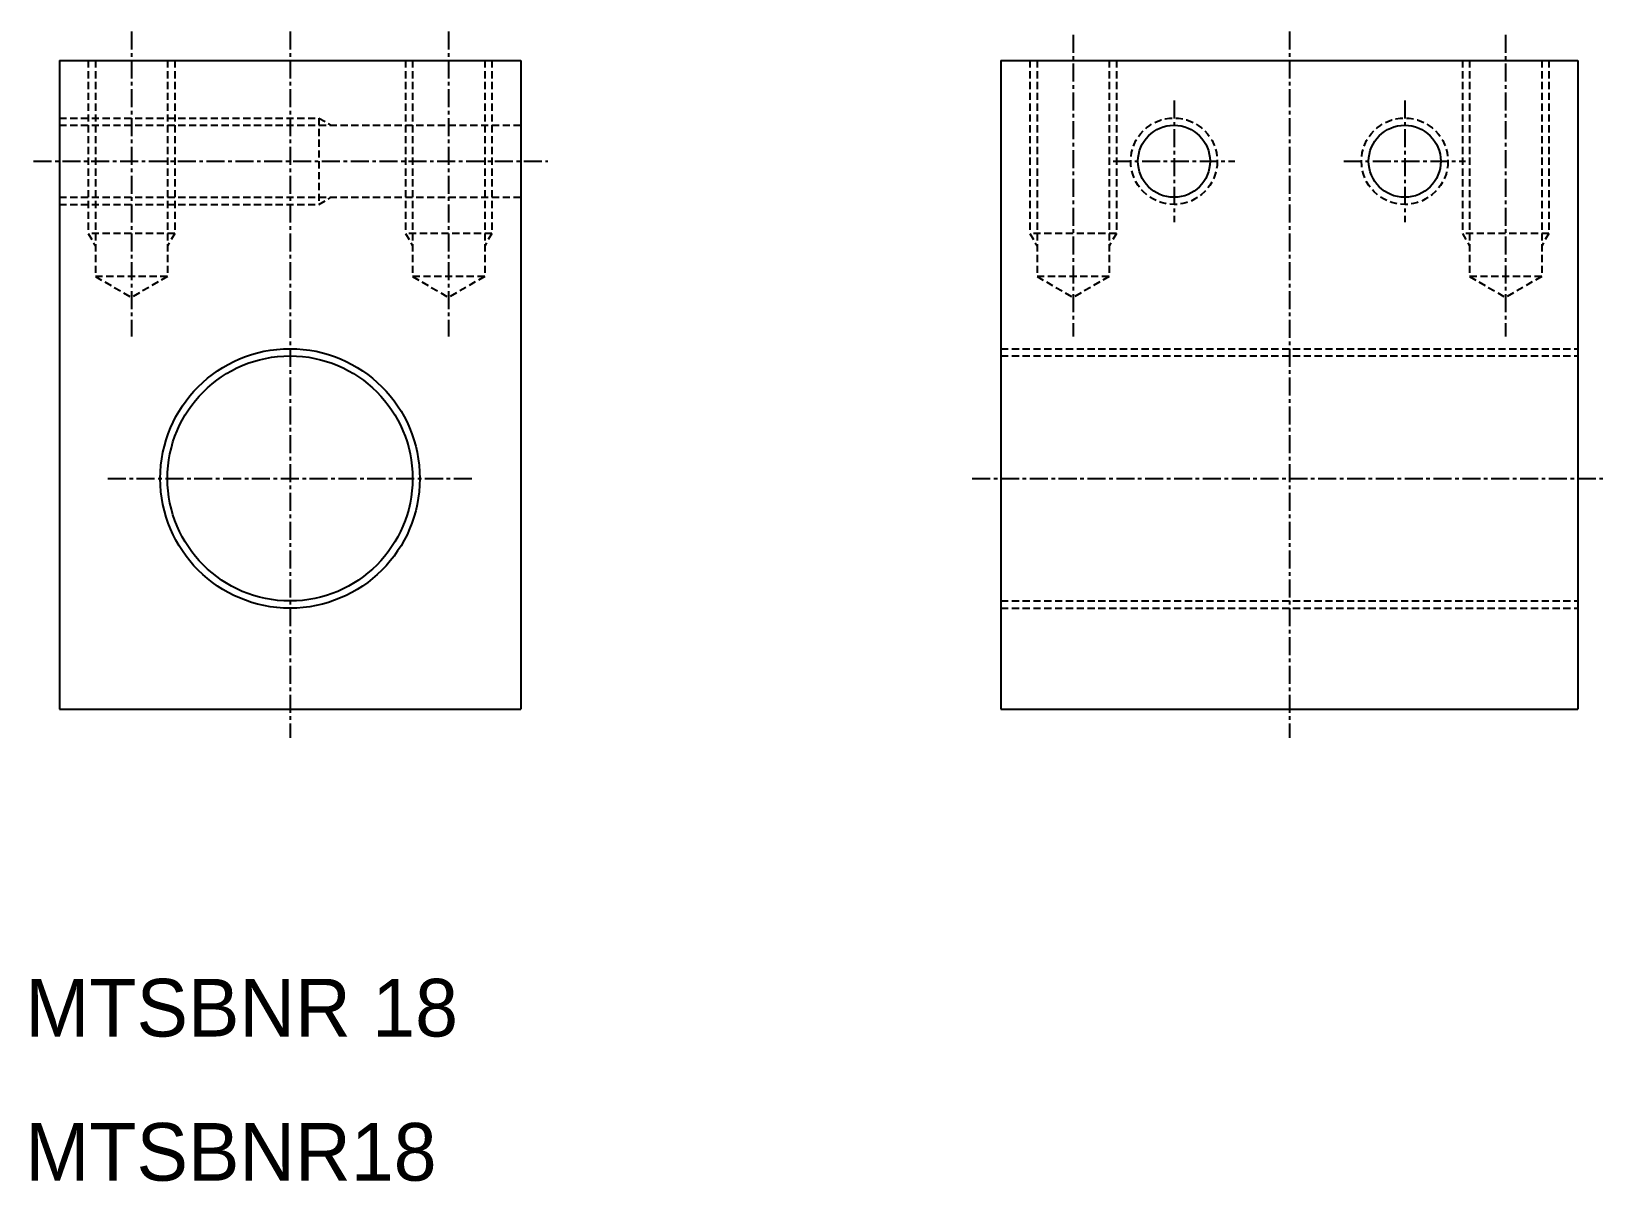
# Model space of a CAD drawing. Extents: x 10 to 120, y 10 to 90.
import ezdxf

# ---------------------------------------------------------------- set-up
doc = ezdxf.new("R2010")
doc.units = 0
doc.linetypes.add('CENTER', pattern=[2, 1.25, -0.25, 0.25, -0.25])
doc.linetypes.add('DASHED', pattern=[0.75, 0.5, -0.25])
doc.layers.get('0').update_dxf_attribs({"linetype": 'CONTINUOUS'})
doc.layers.add('CENTER', color=1, linetype='CENTER')

msp = doc.modelspace()

# ---------------------------------------------------------------- linework, layer by layer
at = {"color": 7, "linetype": 'CONTINUOUS'}
for p, q in [((12.37, 87.71), (44.37, 87.71)), ((12.37, 87.71), (12.37, 42.71)), ((44.37, 87.71), (44.37, 42.71)), ((77.68, 87.71), (117.68, 87.71)), ((77.68, 87.71), (77.68, 42.71)), ((117.68, 87.71), (117.68, 42.71)), ((12.37, 42.71), (44.37, 42.71)), ((77.68, 42.71), (117.68, 42.71))]:
    msp.add_line(p, q, dxfattribs=at)
at = {"color": 3, "linetype": 'DASHED'}
for p, q in [((14.37, 87.71), (14.37, 75.71)), ((14.87, 87.71), (14.87, 72.71)), ((19.87, 87.71), (19.87, 72.71)), ((20.37, 87.71), (20.37, 75.71)), ((36.37, 87.71), (36.37, 75.71)), ((36.87, 87.71), (36.87, 72.71)), ((41.87, 87.71), (41.87, 72.71)), ((42.37, 87.71), (42.37, 75.71)), ((79.68, 87.71), (79.68, 75.71)), ((80.18, 87.71), (80.18, 72.71)), ((85.18, 87.71), (85.18, 72.71)), ((85.68, 87.71), (85.68, 75.71)), ((109.68, 87.71), (109.68, 75.71)), ((110.18, 87.71), (110.18, 72.71)), ((115.18, 87.71), (115.18, 72.71)), ((115.68, 87.71), (115.68, 75.71)), ((12.37, 83.71), (30.37, 83.71)), ((12.37, 83.21), (44.37, 83.21)), ((30.37, 83.71), (30.37, 77.71)), ((30.37, 83.71), (31.23, 83.21)), ((12.37, 78.21), (44.37, 78.21)), ((12.37, 77.71), (30.37, 77.71)), ((30.37, 77.71), (31.23, 78.21)), ((20.37, 75.71), (14.37, 75.71)), ((14.37, 75.71), (14.87, 74.85)), ((20.37, 75.71), (19.87, 74.85)), ((42.37, 75.71), (36.37, 75.71)), ((36.37, 75.71), (36.87, 74.85)), ((42.37, 75.71), (41.87, 74.85)), ((85.68, 75.71), (79.68, 75.71)), ((79.68, 75.71), (80.18, 74.85)), ((85.68, 75.71), (85.18, 74.85)), ((115.68, 75.71), (109.68, 75.71)), ((109.68, 75.71), (110.18, 74.85)), ((115.68, 75.71), (115.18, 74.85)), ((19.87, 72.71), (14.87, 72.71)), ((14.87, 72.71), (17.37, 71.27)), ((19.87, 72.71), (17.37, 71.27)), ((41.87, 72.71), (36.87, 72.71)), ((36.87, 72.71), (39.37, 71.27)), ((41.87, 72.71), (39.37, 71.27)), ((85.18, 72.71), (80.18, 72.71)), ((80.18, 72.71), (82.68, 71.27)), ((85.18, 72.71), (82.68, 71.27)), ((115.18, 72.71), (110.18, 72.71)), ((110.18, 72.71), (112.68, 71.27)), ((115.18, 72.71), (112.68, 71.27)), ((77.68, 67.71), (117.68, 67.71)), ((77.68, 67.21), (117.68, 67.21)), ((77.68, 50.21), (117.68, 50.21)), ((77.68, 49.71), (117.68, 49.71))]:
    msp.add_line(p, q, dxfattribs=at)
for centre in [(89.68, 80.71), (105.68, 80.71)]:
    msp.add_circle(centre, 3, dxfattribs=at)
at = {"color": 7, "linetype": 'CONTINUOUS'}
for centre, radius in [((89.68, 80.71), 2.5), ((105.68, 80.71), 2.5), ((28.37, 58.71), 8.5)]:
    msp.add_circle(centre, radius, dxfattribs=at)
at = {"color": 3, "linetype": 'CONTINUOUS'}
msp.add_circle((28.37, 58.71), 9, dxfattribs=at)
at = {"layer": 'CENTER', "color": 1, "linetype": 'CENTER'}
for p, q in [((17.37, 89.71), (17.37, 68.56)), ((28.37, 89.71), (28.37, 40.71)), ((39.37, 89.71), (39.37, 68.56)), ((97.68, 89.71), (97.68, 40.71)), ((82.68, 89.49), (82.68, 68.56)), ((112.68, 89.49), (112.68, 68.56)), ((89.68, 84.93), (89.68, 76.49)), ((105.68, 84.93), (105.68, 76.49)), ((10.58, 80.71), (46.25, 80.71)), ((85.46, 80.71), (93.9, 80.71)), ((101.46, 80.71), (109.9, 80.71)), ((15.73, 58.71), (41, 58.71)), ((75.68, 58.71), (119.68, 58.71))]:
    msp.add_line(p, q, dxfattribs=at)

# ---------------------------------------------------------------- texts
at = {"color": 7, "linetype": 'CONTINUOUS'}
for s, p in [('MTSBNR 18', (10, 20)), ('MTSBNR18', (10, 10))]:
    msp.add_text(s, height=4, dxfattribs=at).set_placement(p)

doc.saveas('drawing.dxf')
